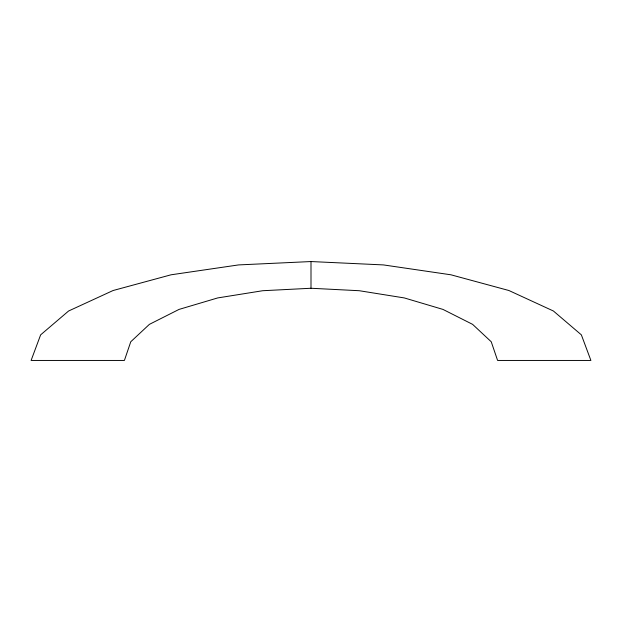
<?xml version="1.0" encoding="UTF-8"?>
<svg xmlns="http://www.w3.org/2000/svg" width="622" height="622" viewBox="0 0 622 622"><rect width="100%" height="100%" fill="white"/><g stroke="black" fill="none" stroke-linecap="round" stroke-linejoin="round"><path stroke-width="0.93" d="M311 288.258L262.702 290.723L217.7 297.93L179.05 309.406L149.397 324.357L130.76 341.766L124.4 360.449L31.1 360.449L40.64 334.854L68.599 311L113.08 290.521L171.05 274.8L238.56 264.918L311 261.551L383.44 264.918L450.95 274.8L508.92 290.521L553.401 311L581.36 334.854L590.9 360.449L497.6 360.449L491.24 341.766L472.603 324.357L442.95 309.406L404.3 297.93L359.298 290.723L311 288.258L311 261.551"/></g></svg>
